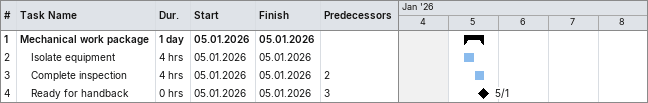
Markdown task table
| ID | Level | Task | Duration | Start | Finish | Predecessors |
|---|---|---|---|---|---|---|
| 1 | 1 | **Mechanical work package** | 1d | 2026-01-05 | 2026-01-05 |  |
| 2 | 2 | Isolate equipment | 4h | 2026-01-05 | 2026-01-05 |  |
| 3 | 2 | Complete inspection | 4h | 2026-01-05 | 2026-01-05 | 2 |
| 4 | 2 | Ready for handback | 0h | 2026-01-05 | 2026-01-05 | 3 |
